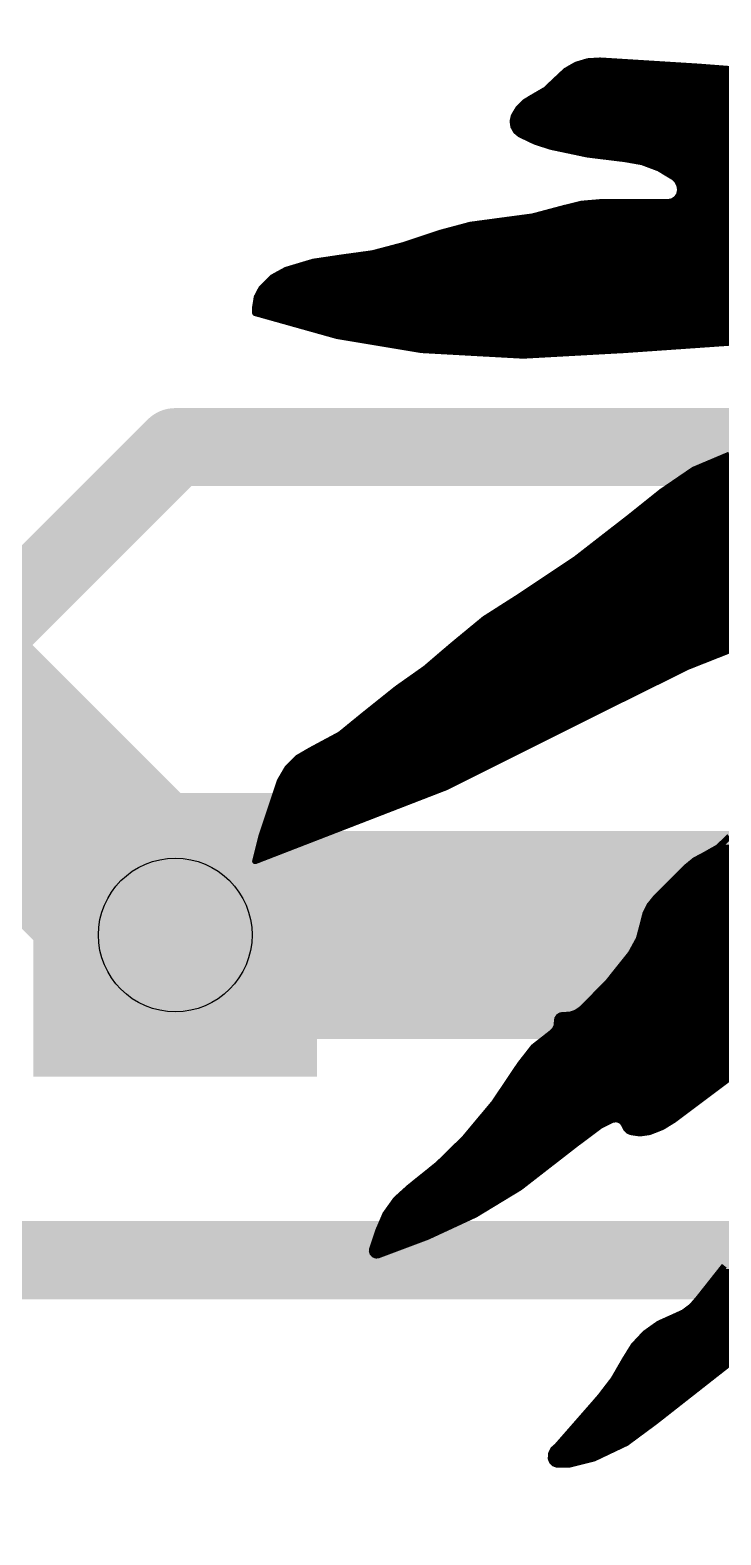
# Model space of a CAD drawing. Extents: x 4 to 288, y -28 to 191.
# Drawn here: x 71.19 to 73.89, y 137.99 to 143.87 of the extents above; entities that cross this region are included whole.
import ezdxf

# ---------------------------------------------------------------- set-up
doc = ezdxf.new("R2010")
doc.units = 0
doc.header["$MEASUREMENT"] = 0
doc.layers.get('0').update_dxf_attribs({"linetype": 'CONTINUOUS'})
for name, color, linetype in [('1', 22, 'CONTINUOUS'), ('16', 175, 'CONTINUOUS'), ('18', 82, 'CONTINUOUS'), ('20', 7, 'CONTINUOUS'), ('21', 2, 'CONTINUOUS'), ('44', 253, 'CONTINUOUS')]:
    doc.layers.add(name, color=color, linetype=linetype)

# ---------------------------------------------------------------- blocks, each defined once
blk = doc.blocks.new('SQUAREV')
blk.add_solid([(-0.5, -0.5), (0.5, -0.5), (-0.5, 0.5), (0.5, 0.5)])

msp = doc.modelspace()

# ---------------------------------------------------------------- linework, layer by layer
at = {"layer": '1', "const_width": 0.8128}
msp.add_lwpolyline([(71.755, 140.335), (69.215, 142.875)], dxfattribs=at)
at = {"layer": '1', "const_width": 0.4064}
msp.add_lwpolyline([(71.6113, 140.1913, 1), (71.8987, 140.4787)], format="xyb", dxfattribs=at)
at = {"layer": '16'}
for points, const_width in [([(65.405, 135.89), (71.755, 142.24)], 0.3048), ([(71.755, 142.24), (91.44, 142.24)], 0.3048), ([(86.9556, 140.335), (71.755, 140.335)], 0.8128), ([(69.85, 139.065), (85.725, 139.065)], 0.3048)]:
    msp.add_lwpolyline(points, dxfattribs=dict(at, const_width=const_width))
for points, const_width in [([(71.755, 142.3162, 1), (71.755, 142.1638)], 0.1524), ([(71.8089, 142.1861, 1), (71.7011, 142.2939)], 0.1524), ([(71.755, 140.5382, 1), (71.755, 140.1318)], 0.4064)]:
    msp.add_lwpolyline(points, format="xyb", dxfattribs=dict(at, const_width=const_width))
at = {"layer": '20', "const_width": 0.0254}
msp.add_lwpolyline([(71.1264, 186.0347, 2.9429), (202.1142, 186.0347)], format="xyb", dxfattribs=at)
at = {"layer": '21', "const_width": 0.024}
for points in [[(73.2801, 143.7099), (73.3212, 143.7335)], [(73.3212, 143.7335), (73.3665, 143.7469)], [(73.3665, 143.7469), (73.4138, 143.7497)], [(73.4555, 143.7471), (73.3683, 143.7471)], [(73.4138, 143.7497), (73.7987, 143.7257)], [(73.7987, 143.7257), (74.1113, 143.7016)], [(73.2015, 143.636), (73.2456, 143.6776)], [(79.1026, 143.6751), (73.2429, 143.6751)], [(73.2456, 143.6776), (73.2801, 143.7099)], [(79.1222, 143.6991), (73.2685, 143.6991)], [(73.8324, 143.7231), (73.303, 143.7231)], [(73.1492, 143.6055), (73.2015, 143.636)], [(79.0634, 143.6271), (73.1861, 143.6271)], [(79.0829, 143.6511), (73.2174, 143.6511)], [(73.0772, 143.5331), (73.0949, 143.5629)], [(79.0115, 143.5551), (73.0903, 143.5551)], [(73.0949, 143.5629), (73.1194, 143.5875)], [(79.0288, 143.5791), (73.111, 143.5791)], [(73.1194, 143.5875), (73.1492, 143.6055)], [(79.0461, 143.6031), (73.1452, 143.6031)], [(73.0724, 143.5129), (73.0772, 143.5331)], [(73.0753, 143.4924), (73.0724, 143.5129)], [(78.9768, 143.5071), (73.0732, 143.5071)], [(73.0853, 143.4743), (73.0753, 143.4924)], [(78.9941, 143.5311), (73.0767, 143.5311)], [(78.9595, 143.4831), (73.0804, 143.4831)], [(73.1012, 143.4611), (73.0853, 143.4743)], [(73.1598, 143.4331), (73.1012, 143.4611)], [(78.9421, 143.4591), (73.1054, 143.4591)], [(78.9248, 143.4351), (73.1556, 143.4351)], [(73.2215, 143.413), (73.1598, 143.4331)], [(73.3648, 143.3828), (73.2215, 143.413)], [(78.9075, 143.4111), (73.2305, 143.4111)], [(78.8901, 143.3871), (73.3446, 143.3871)], [(73.5101, 143.365), (73.3648, 143.3828)], [(73.5783, 143.353), (73.5101, 143.365)], [(78.8728, 143.3631), (73.521, 143.3631)], [(73.6432, 143.3287), (73.5783, 143.353)], [(78.8555, 143.3391), (73.6156, 143.3391)], [(73.7024, 143.2928), (73.6432, 143.3287)], [(78.8381, 143.3151), (73.6656, 143.3151)], [(73.7153, 143.2795), (73.7024, 143.2928)], [(78.8208, 143.2911), (73.704, 143.2911)], [(73.7236, 143.263), (73.7153, 143.2795)], [(78.8035, 143.2671), (73.7215, 143.2671)], [(73.7264, 143.2448), (73.7236, 143.263)], [(73.3407, 143.1902), (73.4138, 143.1965)], [(78.7515, 143.1951), (73.3975, 143.1951)], [(73.4138, 143.1965), (73.6784, 143.1965)], [(73.6784, 143.1965), (73.6968, 143.2002)], [(73.6968, 143.2002), (73.7123, 143.2107)], [(73.7123, 143.2107), (73.7227, 143.2263)], [(78.7688, 143.2191), (73.7179, 143.2191)], [(73.7227, 143.2263), (73.7264, 143.2448)], [(78.7861, 143.2431), (73.726, 143.2431)], [(73.0291, 143.1245), (73.1509, 143.1408)], [(73.1509, 143.1408), (73.2696, 143.1725)], [(78.7165, 143.1471), (73.1742, 143.1471)], [(78.734, 143.1711), (73.2643, 143.1711)], [(73.2696, 143.1725), (73.3407, 143.1902)], [(72.7886, 143.0764), (72.9073, 143.1081)], [(78.6816, 143.0991), (72.8736, 143.0991)], [(72.9073, 143.1081), (73.0291, 143.1245)], [(78.6991, 143.1231), (73.0187, 143.1231)], [(72.5256, 142.9969), (72.6444, 143.0283)], [(78.6292, 143.0271), (72.6398, 143.0271)], [(72.6444, 143.0283), (72.7886, 143.0764)], [(78.6467, 143.0511), (72.7127, 143.0511)], [(78.6642, 143.0751), (72.7847, 143.0751)], [(72.1874, 142.9319), (72.2939, 142.9638)], [(72.2939, 142.9638), (72.4039, 142.9802)], [(78.5943, 142.9791), (72.3965, 142.9791)], [(72.4039, 142.9802), (72.5256, 142.9969)], [(78.6118, 143.0031), (72.549, 143.0031)], [(72.0913, 142.8599), (72.1342, 142.9027)], [(72.1342, 142.9027), (72.1874, 142.9319)], [(78.5428, 142.9071), (72.1422, 142.9071)], [(78.5594, 142.9311), (72.1859, 142.9311)], [(78.5769, 142.9551), (72.2648, 142.9551)], [(72.0734, 142.8258), (72.0913, 142.8599)], [(78.5096, 142.8591), (72.0909, 142.8591)], [(78.5262, 142.8831), (72.1145, 142.8831)], [(72.0672, 142.7878), (72.0734, 142.8258)], [(72.0672, 142.7638), (72.0672, 142.7878)], [(78.4598, 142.7871), (72.0672, 142.7871)], [(78.4764, 142.8111), (72.071, 142.8111)], [(78.493, 142.8351), (72.0782, 142.8351)], [(72.3879, 142.6739), (72.0672, 142.7638)], [(78.4432, 142.7631), (72.0697, 142.7631)], [(78.4265, 142.7391), (72.1553, 142.7391)], [(78.4099, 142.7151), (72.241, 142.7151)], [(78.3933, 142.6911), (72.3266, 142.6911)], [(72.7165, 142.6193), (72.3879, 142.6739)], [(78.3767, 142.6671), (72.429, 142.6671)], [(73.8509, 142.6431), (72.5733, 142.6431)], [(73.1133, 142.5973), (72.7165, 142.6193)], [(73.5065, 142.6191), (72.7201, 142.6191)], [(73.5101, 142.6193), (73.1133, 142.5973)], [(73.9303, 142.6486), (73.5101, 142.6193)], [(73.7794, 142.1517), (73.9189, 142.2106)], [(73.6544, 142.0664), (73.7794, 142.1517)], [(78.0093, 142.1391), (73.7609, 142.1391)], [(78.0262, 142.1631), (73.8063, 142.1631)], [(78.0431, 142.1871), (73.8632, 142.1871)], [(77.9755, 142.0911), (73.6906, 142.0911)], [(77.9924, 142.1151), (73.7257, 142.1151)], [(73.5342, 141.9701), (73.6544, 142.0664)], [(77.9248, 142.0191), (73.5953, 142.0191)], [(77.9417, 142.0431), (73.6253, 142.0431)], [(77.9586, 142.0671), (73.6554, 142.0671)], [(73.3177, 141.8019), (73.5342, 141.9701)], [(77.891, 141.9711), (73.5354, 141.9711)], [(77.9079, 141.9951), (73.5654, 141.9951)], [(77.8572, 141.9231), (73.4737, 141.9231)], [(77.8741, 141.9471), (73.5046, 141.9471)], [(77.8065, 141.8511), (73.381, 141.8511)], [(77.8234, 141.8751), (73.4119, 141.8751)], [(77.8403, 141.8991), (73.4428, 141.8991)], [(73.1012, 141.6575), (73.3177, 141.8019)], [(74.7391, 141.8031), (73.3192, 141.8031)], [(74.7882, 141.8271), (73.3501, 141.8271)], [(74.5954, 141.7311), (73.2115, 141.7311)], [(74.6433, 141.7551), (73.2475, 141.7551)], [(74.6912, 141.7791), (73.2835, 141.7791)], [(74.4838, 141.6831), (73.1396, 141.6831)], [(74.5399, 141.7071), (73.1755, 141.7071)], [(72.963, 141.5695), (73.1012, 141.6575)], [(74.3157, 141.6111), (73.0283, 141.6111)], [(74.3717, 141.6351), (73.066, 141.6351)], [(74.4278, 141.6591), (73.1036, 141.6591)], [(72.8366, 141.4652), (72.963, 141.5695)], [(74.2036, 141.5631), (72.9552, 141.5631)], [(74.2596, 141.5871), (72.9906, 141.5871)], [(74.0311, 141.4911), (72.868, 141.4911)], [(74.0915, 141.5151), (72.897, 141.5151)], [(74.1475, 141.5391), (72.9261, 141.5391)], [(74.0873, 141.5133), (73.7565, 141.3825)], [(72.7323, 141.376), (72.8366, 141.4652)], [(73.9098, 141.4431), (72.8107, 141.4431)], [(73.9705, 141.4671), (72.8389, 141.4671)], [(72.6203, 141.2968), (72.7323, 141.376)], [(73.7884, 141.3951), (72.7545, 141.3951)], [(73.8491, 141.4191), (72.7826, 141.4191)], [(73.7565, 141.3825), (73.4378, 141.2247)], [(73.6365, 141.3231), (72.6574, 141.3231)], [(73.685, 141.3471), (72.6913, 141.3471)], [(73.7335, 141.3711), (72.7252, 141.3711)], [(72.5, 141.2007), (72.6203, 141.2968)], [(73.5396, 141.2751), (72.5931, 141.2751)], [(73.5881, 141.2991), (72.6235, 141.2991)], [(72.3987, 141.1181), (72.5, 141.2007)], [(73.3946, 141.2031), (72.503, 141.2031)], [(73.4426, 141.2271), (72.533, 141.2271)], [(73.4911, 141.2511), (72.5631, 141.2511)], [(73.4378, 141.2247), (72.8126, 140.9121)], [(73.2986, 141.1551), (72.444, 141.1551)], [(73.3466, 141.1791), (72.4735, 141.1791)], [(72.2837, 141.0563), (72.3987, 141.1181)], [(73.1546, 141.0831), (72.3335, 141.0831)], [(73.2026, 141.1071), (72.3781, 141.1071)], [(73.2506, 141.1311), (72.4146, 141.1311)], [(72.1926, 140.9861), (72.2336, 141.0271)], [(72.2336, 141.0271), (72.2837, 141.0563)], [(73.0586, 141.0351), (72.2472, 141.0351)], [(73.1066, 141.0591), (72.2889, 141.0591)], [(72.1634, 140.9361), (72.1926, 140.9861)], [(72.9146, 140.9631), (72.1791, 140.9631)], [(72.9626, 140.9871), (72.1935, 140.9871)], [(73.0106, 141.0111), (72.2175, 141.0111)], [(72.8126, 140.9121), (72.0672, 140.6235)], [(72.0913, 140.7197), (72.1634, 140.9361)], [(72.8186, 140.9151), (72.1564, 140.9151)], [(72.8666, 140.9391), (72.1651, 140.9391)], [(72.6964, 140.8671), (72.1404, 140.8671)], [(72.7583, 140.8911), (72.1484, 140.8911)], [(72.5104, 140.7951), (72.1164, 140.7951)], [(72.5724, 140.8191), (72.1244, 140.8191)], [(72.6344, 140.8431), (72.1324, 140.8431)], [(72.3864, 140.7471), (72.1004, 140.7471)], [(72.4484, 140.7711), (72.1084, 140.7711)], [(72.0672, 140.6235), (72.0913, 140.7197)], [(72.2005, 140.6751), (72.0801, 140.6751)], [(72.2624, 140.6991), (72.0861, 140.6991)], [(72.3244, 140.7231), (72.0924, 140.7231)], [(73.8227, 140.6475), (73.8754, 140.6774)], [(77.0522, 140.6751), (73.8714, 140.6751)], [(73.8754, 140.6774), (73.9189, 140.7197)], [(72.0765, 140.6271), (72.0681, 140.6271)], [(72.1385, 140.6511), (72.0741, 140.6511)], [(73.7504, 140.5995), (73.7841, 140.6271)], [(73.7841, 140.6271), (73.8227, 140.6475)], [(75.0293, 140.6271), (73.7841, 140.6271)], [(77.0444, 140.6511), (73.829, 140.6511)], [(73.6303, 140.4791), (73.7504, 140.5995)], [(74.9565, 140.5551), (73.7061, 140.5551)], [(74.9806, 140.5791), (73.73, 140.5791)], [(75.0046, 140.6031), (73.7548, 140.6031)], [(74.8949, 140.5071), (73.6582, 140.5071)], [(74.9262, 140.5311), (73.6821, 140.5311)], [(73.5911, 140.4182), (73.6074, 140.4508)], [(74.8007, 140.4351), (73.5995, 140.4351)], [(73.6074, 140.4508), (73.6303, 140.4791)], [(74.8321, 140.4591), (73.6141, 140.4591)], [(74.8635, 140.4831), (73.6343, 140.4831)], [(73.5654, 140.32), (73.5822, 140.383)], [(73.5822, 140.383), (73.5911, 140.4182)], [(74.738, 140.3871), (73.5832, 140.3871)], [(74.7693, 140.4111), (73.5893, 140.4111)], [(73.5342, 140.2628), (73.5654, 140.32)], [(74.6438, 140.3151), (73.5628, 140.3151)], [(74.6752, 140.3391), (73.5705, 140.3391)], [(74.7066, 140.3631), (73.5769, 140.3631)], [(73.4437, 140.1494), (73.5342, 140.2628)], [(74.5811, 140.2671), (73.5365, 140.2671)], [(74.6125, 140.2911), (73.5496, 140.2911)], [(74.5172, 140.2191), (73.4993, 140.2191)], [(74.5497, 140.2431), (73.5185, 140.2431)], [(73.3417, 140.0463), (73.4437, 140.1494)], [(74.4191, 140.1471), (73.4414, 140.1471)], [(74.4518, 140.1711), (73.461, 140.1711)], [(74.4845, 140.1951), (73.4802, 140.1951)], [(74.3536, 140.0991), (73.3939, 140.0991)], [(74.3864, 140.1231), (73.4177, 140.1231)], [(73.2601, 140.021), (73.2696, 140.0223)], [(73.2696, 140.0223), (73.2956, 140.0234)], [(73.2956, 140.0234), (73.3202, 140.0316)], [(74.2555, 140.0271), (73.3066, 140.0271)], [(73.3202, 140.0316), (73.3417, 140.0463)], [(74.2882, 140.0511), (73.3464, 140.0511)], [(74.3209, 140.0751), (73.3702, 140.0751)], [(73.2215, 139.9502), (73.2355, 139.9627)], [(73.2355, 139.9627), (73.2439, 139.9795)], [(74.1901, 139.9791), (73.2437, 139.9791)], [(73.2439, 139.9795), (73.2456, 139.9983)], [(73.2456, 139.9983), (73.2468, 140.0078)], [(74.2228, 140.0031), (73.2462, 140.0031)], [(73.2468, 140.0078), (73.252, 140.0159)], [(73.252, 140.0159), (73.2601, 140.021)], [(74.1834, 139.9742), (73.7024, 139.6133)], [(73.1539, 139.8974), (73.2215, 139.9502)], [(74.094, 139.9071), (73.1662, 139.9071)], [(74.1259, 139.9311), (73.197, 139.9311)], [(74.1579, 139.9551), (73.227, 139.9551)], [(73.1012, 139.8299), (73.1539, 139.8974)], [(74.03, 139.8591), (73.124, 139.8591)], [(74.062, 139.8831), (73.1427, 139.8831)], [(73.0005, 139.6799), (73.1012, 139.8299)], [(73.934, 139.7871), (73.0724, 139.7871)], [(73.966, 139.8111), (73.0886, 139.8111)], [(73.998, 139.8351), (73.1052, 139.8351)], [(73.87, 139.7391), (73.0402, 139.7391)], [(73.902, 139.7631), (73.0563, 139.7631)], [(72.8849, 139.5413), (73.0005, 139.6799)], [(73.8061, 139.6911), (73.008, 139.6911)], [(73.8381, 139.7151), (73.0241, 139.7151)], [(73.7101, 139.6191), (72.9498, 139.6191)], [(73.7421, 139.6431), (72.9698, 139.6431)], [(73.7741, 139.6671), (72.9898, 139.6671)], [(73.4618, 139.6133), (73.4138, 139.5893)], [(73.4766, 139.6156), (73.4618, 139.6133)], [(73.4912, 139.6119), (73.4766, 139.6156)], [(73.503, 139.6025), (73.4912, 139.6119)], [(73.7024, 139.6133), (73.6565, 139.5849)], [(73.3895, 139.5711), (72.9097, 139.5711)], [(73.4254, 139.5951), (72.9297, 139.5951)], [(73.4138, 139.5893), (73.3177, 139.5173)], [(73.5101, 139.5893), (73.503, 139.6025)], [(73.6729, 139.5951), (73.507, 139.5951)], [(73.5152, 139.5787), (73.5101, 139.5893)], [(73.5236, 139.5704), (73.5152, 139.5787)], [(73.6211, 139.5711), (73.5229, 139.5711)], [(73.5342, 139.5653), (73.5236, 139.5704)], [(73.5702, 139.5601), (73.5342, 139.5653)], [(73.6063, 139.5653), (73.5702, 139.5601)], [(73.6565, 139.5849), (73.6063, 139.5653)], [(72.7813, 139.4398), (72.8849, 139.5413)], [(73.2943, 139.4991), (72.8418, 139.4991)], [(73.3254, 139.5231), (72.8663, 139.5231)], [(73.3575, 139.5471), (72.8897, 139.5471)], [(73.3177, 139.5173), (73.1012, 139.349)], [(72.6684, 139.349), (72.7813, 139.4398)], [(73.2325, 139.4511), (72.7928, 139.4511)], [(73.2634, 139.4751), (72.8173, 139.4751)], [(73.1399, 139.3791), (72.7058, 139.3791)], [(73.1708, 139.4031), (72.7356, 139.4031)], [(73.2016, 139.4271), (72.7654, 139.4271)], [(72.6164, 139.3019), (72.6684, 139.349)], [(73.0717, 139.3311), (72.6486, 139.3311)], [(73.109, 139.3551), (72.676, 139.3551)], [(73.1012, 139.349), (72.9262, 139.2428)], [(72.5757, 139.2449), (72.6164, 139.3019)], [(72.953, 139.2591), (72.5858, 139.2591)], [(72.9926, 139.2831), (72.6029, 139.2831)], [(73.0321, 139.3071), (72.6221, 139.3071)], [(72.548, 139.1806), (72.5757, 139.2449)], [(72.8579, 139.2111), (72.5611, 139.2111)], [(72.9096, 139.2351), (72.5714, 139.2351)], [(72.9262, 139.2428), (72.7405, 139.1566)], [(72.524, 139.1085), (72.548, 139.1806)], [(72.7545, 139.1631), (72.5422, 139.1631)], [(72.7405, 139.1566), (72.548, 139.0844)], [(72.8062, 139.1871), (72.5508, 139.1871)], [(72.5229, 139.1001), (72.524, 139.1085)], [(72.5257, 139.0921), (72.5229, 139.1001)], [(72.5316, 139.0861), (72.5257, 139.0921)], [(72.6298, 139.1151), (72.5262, 139.1151)], [(72.5658, 139.0911), (72.5267, 139.0911)], [(72.5396, 139.0833), (72.5316, 139.0861)], [(72.6938, 139.1391), (72.5342, 139.1391)], [(72.548, 139.0844), (72.5396, 139.0833)], [(73.7987, 138.9161), (73.8992, 139.0432)], [(74.3027, 138.9711), (73.8421, 138.9711)], [(74.3289, 138.9951), (73.8611, 138.9951)], [(74.355, 139.0191), (73.8801, 139.0191)], [(73.772, 138.8852), (73.7987, 138.9161)], [(74.2505, 138.9231), (73.8042, 138.9231)], [(74.2766, 138.9471), (73.8232, 138.9471)], [(73.7024, 138.8439), (73.7394, 138.8608)], [(74.1679, 138.8511), (73.7181, 138.8511)], [(73.7394, 138.8608), (73.772, 138.8852)], [(74.1983, 138.8751), (73.7584, 138.8751)], [(74.2244, 138.8991), (73.784, 138.8991)], [(73.5893, 138.779), (73.6426, 138.817)], [(74.1043, 138.8031), (73.6231, 138.8031)], [(73.6426, 138.817), (73.7024, 138.8439)], [(74.1361, 138.8271), (73.665, 138.8271)], [(73.5101, 138.6755), (73.5446, 138.7311)], [(74.0089, 138.7311), (73.5445, 138.7311)], [(73.5446, 138.7311), (73.5893, 138.779)], [(74.0407, 138.7551), (73.5669, 138.7551)], [(74.0725, 138.7791), (73.5895, 138.7791)], [(73.4667, 138.6002), (73.5101, 138.6755)], [(73.9461, 138.6831), (73.5148, 138.6831)], [(73.9771, 138.7071), (73.5296, 138.7071)], [(73.967, 138.6995), (73.6303, 138.4352)], [(73.8544, 138.6111), (73.4729, 138.6111)], [(73.8849, 138.6351), (73.4868, 138.6351)], [(73.9155, 138.6591), (73.5006, 138.6591)], [(73.4138, 138.5313), (73.4667, 138.6002)], [(73.7932, 138.5631), (73.4382, 138.5631)], [(73.8238, 138.5871), (73.4566, 138.5871)], [(73.2456, 138.3389), (73.4138, 138.5313)], [(73.7321, 138.5151), (73.3996, 138.5151)], [(73.7626, 138.5391), (73.4198, 138.5391)], [(73.6403, 138.4431), (73.3367, 138.4431)], [(73.6709, 138.4671), (73.3577, 138.4671)], [(73.7015, 138.4911), (73.3786, 138.4911)], [(73.6303, 138.4352), (73.517, 138.3513)], [(73.5761, 138.3951), (73.2947, 138.3951)], [(73.6085, 138.4191), (73.3157, 138.4191)], [(73.2227, 138.3096), (73.2312, 138.3265)], [(73.4577, 138.3231), (73.2295, 138.3231)], [(73.2312, 138.3265), (73.2456, 138.3389)], [(73.5081, 138.3471), (73.2527, 138.3471)], [(73.5437, 138.3711), (73.2737, 138.3711)], [(73.517, 138.3513), (73.3898, 138.2908)], [(73.2215, 138.2908), (73.2227, 138.3096)], [(73.2256, 138.2794), (73.2215, 138.2908)], [(73.4072, 138.2991), (73.222, 138.2991)], [(73.2342, 138.2709), (73.2256, 138.2794)], [(73.3269, 138.2751), (73.23, 138.2751)], [(73.2456, 138.2668), (73.2342, 138.2709)], [(73.2937, 138.2668), (73.2456, 138.2668)], [(73.3898, 138.2908), (73.2937, 138.2668)]]:
    msp.add_lwpolyline(points, dxfattribs=at)
at = {"layer": '21', "const_width": 0.012}
for points in [[(73.3195, 143.7392, 1), (73.3229, 143.7277)], [(73.3242, 143.7283, 1), (73.3182, 143.7387)], [(73.3662, 143.7529, 1), (73.3669, 143.741)], [(73.3683, 143.7531, 1), (73.3683, 143.7411)], [(73.3682, 143.7412, 1), (73.3648, 143.7527)], [(73.4142, 143.7556, 1), (73.4134, 143.7437)], [(73.4141, 143.7437, 1), (73.4134, 143.7556)], [(73.4555, 143.7411, 1), (73.4555, 143.7531)], [(73.7991, 143.7316, 1), (73.7982, 143.7197)], [(73.7983, 143.7197, 1), (73.7991, 143.7316)], [(73.2429, 143.6811, 1), (73.2429, 143.6691)], [(73.2415, 143.6819, 1), (73.2497, 143.6732)], [(73.2497, 143.6732, 1), (73.2415, 143.6819)], [(73.2685, 143.7051, 1), (73.2685, 143.6931)], [(73.2771, 143.7151, 1), (73.2831, 143.7047)], [(73.2842, 143.7055, 1), (73.276, 143.7143)], [(73.303, 143.7291, 1), (73.303, 143.7171)], [(73.8324, 143.7171, 1), (73.8324, 143.7291)], [(73.1861, 143.6331, 1), (73.1861, 143.6211)], [(73.1973, 143.6404, 1), (73.2056, 143.6317)], [(73.2045, 143.6309, 1), (73.1984, 143.6412)], [(73.2174, 143.6571, 1), (73.2174, 143.6451)], [(73.0903, 143.5611, 1), (73.0903, 143.5491)], [(73.0907, 143.5671, 1), (73.0992, 143.5587)], [(73.1001, 143.5598, 1), (73.0898, 143.566)], [(73.111, 143.5851, 1), (73.111, 143.5731)], [(73.1163, 143.5927, 1), (73.1225, 143.5824)], [(73.1237, 143.5833, 1), (73.1152, 143.5918)], [(73.1452, 143.6091, 1), (73.1452, 143.5971)], [(73.1461, 143.6106, 1), (73.1522, 143.6003)], [(73.1523, 143.6003, 1), (73.1461, 143.6106)], [(73.0784, 143.5137, 1), (73.0665, 143.5121)], [(73.0666, 143.5143, 1), (73.0783, 143.5115)], [(73.0732, 143.5131, 1), (73.0732, 143.5011)], [(73.0805, 143.4953, 1), (73.07, 143.4895)], [(73.0767, 143.5371, 1), (73.0767, 143.5251)], [(73.072, 143.5361, 1), (73.0823, 143.53)], [(73.083, 143.5317, 1), (73.0713, 143.5344)], [(73.0693, 143.4916, 1), (73.0812, 143.4932)], [(73.0804, 143.4891, 1), (73.0804, 143.4771)], [(73.0891, 143.4789, 1), (73.0814, 143.4697)], [(73.08, 143.4714, 1), (73.0905, 143.4772)], [(73.1038, 143.4665, 1), (73.0986, 143.4556)], [(73.0973, 143.4564, 1), (73.105, 143.4657)], [(73.1054, 143.4651, 1), (73.1054, 143.4531)], [(73.1556, 143.4411, 1), (73.1556, 143.4291)], [(73.1616, 143.4388, 1), (73.1579, 143.4274)], [(73.1572, 143.4277, 1), (73.1623, 143.4385)], [(73.2227, 143.4188, 1), (73.2202, 143.4071)], [(73.2196, 143.4072, 1), (73.2233, 143.4187)], [(73.2305, 143.4171, 1), (73.2305, 143.4051)], [(73.3446, 143.3931, 1), (73.3446, 143.3811)], [(73.3655, 143.3888, 1), (73.364, 143.3769)], [(73.3635, 143.3769, 1), (73.366, 143.3887)], [(73.5111, 143.3709, 1), (73.509, 143.359)], [(73.5093, 143.359, 1), (73.5108, 143.3709)], [(73.521, 143.3691, 1), (73.521, 143.3571)], [(73.5804, 143.3587, 1), (73.5762, 143.3474)], [(73.5773, 143.3471, 1), (73.5793, 143.359)], [(73.6156, 143.3451, 1), (73.6156, 143.3331)], [(73.6463, 143.3338, 1), (73.6401, 143.3236)], [(73.6411, 143.3231, 1), (73.6453, 143.3343)], [(73.6656, 143.3211, 1), (73.6656, 143.3091)], [(73.7067, 143.2969, 1), (73.6981, 143.2886)], [(73.704, 143.2971, 1), (73.704, 143.2851)], [(73.6993, 143.2876, 1), (73.7055, 143.2979)], [(73.7207, 143.2822, 1), (73.7099, 143.2769)], [(73.711, 143.2753, 1), (73.7196, 143.2837)], [(73.7215, 143.2731, 1), (73.7215, 143.2611)], [(73.7295, 143.2639, 1), (73.7176, 143.2621)], [(73.7182, 143.2603, 1), (73.7289, 143.2657)], [(73.3975, 143.2011, 1), (73.3975, 143.1891)], [(73.4138, 143.2025, 1), (73.4138, 143.1905)], [(73.4143, 143.1905, 1), (73.4133, 143.2024)], [(73.6772, 143.2023, 1), (73.6796, 143.1906)], [(73.6784, 143.1905, 1), (73.6784, 143.2025)], [(73.6934, 143.2052, 1), (73.7001, 143.1952)], [(73.698, 143.1943, 1), (73.6956, 143.2061)], [(73.7073, 143.214, 1), (73.7173, 143.2074)], [(73.7157, 143.2057, 1), (73.709, 143.2157)], [(73.7179, 143.2251, 1), (73.7179, 143.2131)], [(73.7168, 143.2275, 1), (73.7286, 143.2252)], [(73.7277, 143.223, 1), (73.7177, 143.2297)], [(73.726, 143.2491, 1), (73.726, 143.2371)], [(73.7204, 143.2438, 1), (73.7323, 143.2457)], [(73.7323, 143.2436, 1), (73.7205, 143.2459)], [(73.1493, 143.1466, 1), (73.1524, 143.135)], [(73.1516, 143.1349, 1), (73.1501, 143.1468)], [(73.1742, 143.1531, 1), (73.1742, 143.1411)], [(73.2643, 143.1771, 1), (73.2643, 143.1651)], [(73.2681, 143.1783, 1), (73.271, 143.1666)], [(73.2711, 143.1667, 1), (73.268, 143.1783)], [(73.3402, 143.1961, 1), (73.3412, 143.1842)], [(73.3422, 143.1843, 1), (73.3393, 143.196)], [(72.8736, 143.1051, 1), (72.8736, 143.0931)], [(72.9065, 143.114, 1), (72.9081, 143.1021)], [(72.9088, 143.1023, 1), (72.9057, 143.1139)], [(73.0187, 143.1291, 1), (73.0187, 143.1171)], [(73.0283, 143.1304, 1), (73.0299, 143.1185)], [(73.0299, 143.1185, 1), (73.0283, 143.1304)], [(72.6398, 143.0331, 1), (72.6398, 143.0211)], [(72.6425, 143.0339, 1), (72.6463, 143.0226)], [(72.6459, 143.0225, 1), (72.6428, 143.0341)], [(72.7127, 143.0571, 1), (72.7127, 143.0451)], [(72.7847, 143.0811, 1), (72.7847, 143.0691)], [(72.787, 143.0821, 1), (72.7901, 143.0706)], [(72.7905, 143.0707, 1), (72.7867, 143.082)], [(72.293, 142.9697, 1), (72.2948, 142.9578)], [(72.2956, 142.958, 1), (72.2922, 142.9695)], [(72.3965, 142.9851, 1), (72.3965, 142.9731)], [(72.4031, 142.9861, 1), (72.4047, 142.9742)], [(72.4048, 142.9742, 1), (72.403, 142.9861)], [(72.5241, 143.0027, 1), (72.5271, 142.9911)], [(72.5264, 142.9909, 1), (72.5248, 143.0028)], [(72.549, 143.0091, 1), (72.549, 142.9971)], [(72.1313, 142.9079, 1), (72.1371, 142.8974)], [(72.1385, 142.8984, 1), (72.13, 142.9069)], [(72.1422, 142.9131, 1), (72.1422, 142.9011)], [(72.1859, 142.9371, 1), (72.1859, 142.9251)], [(72.1857, 142.9376, 1), (72.1891, 142.9261)], [(72.1903, 142.9266, 1), (72.1845, 142.9371)], [(72.2648, 142.9611, 1), (72.2648, 142.9491)], [(72.0909, 142.8651, 1), (72.0909, 142.8531)], [(72.087, 142.8641, 1), (72.0955, 142.8556)], [(72.0966, 142.8571, 1), (72.086, 142.8626)], [(72.1145, 142.8891, 1), (72.1145, 142.8771)], [(72.0732, 142.7878, 1), (72.0612, 142.7878)], [(72.0672, 142.7931, 1), (72.0672, 142.7811)], [(72.071, 142.8171, 1), (72.071, 142.8051)], [(72.0793, 142.8248, 1), (72.0674, 142.8267)], [(72.0681, 142.8285, 1), (72.0787, 142.823)], [(72.0782, 142.8411, 1), (72.0782, 142.8291)], [(72.0613, 142.7887, 1), (72.0731, 142.7868)], [(72.0688, 142.7695, 1), (72.0656, 142.758)], [(72.0612, 142.7638, 1), (72.0732, 142.7638)], [(72.0697, 142.7691, 1), (72.0697, 142.7571)], [(72.1553, 142.7451, 1), (72.1553, 142.7331)], [(72.241, 142.7211, 1), (72.241, 142.7091)], [(72.3266, 142.6971, 1), (72.3266, 142.6851)], [(72.3889, 142.6798, 1), (72.3869, 142.668)], [(72.3863, 142.6681, 1), (72.3895, 142.6797)], [(72.429, 142.6731, 1), (72.429, 142.6611)], [(72.5733, 142.6491, 1), (72.5733, 142.6371)], [(72.7168, 142.6252, 1), (72.7161, 142.6133)], [(72.7201, 142.6251, 1), (72.7201, 142.6131)], [(72.7155, 142.6133, 1), (72.7175, 142.6252)], [(73.5097, 142.6252, 1), (73.5105, 142.6133)], [(73.5065, 142.6131, 1), (73.5065, 142.6251)], [(73.5104, 142.6133, 1), (73.5097, 142.6252)], [(73.8509, 142.6371, 1), (73.8509, 142.6491)], [(73.1129, 142.6033, 1), (73.1136, 142.5913)], [(73.1129, 142.5913, 1), (73.1136, 142.6033)], [(73.7609, 142.1451, 1), (73.7609, 142.1331)], [(73.7771, 142.1572, 1), (73.7817, 142.1462)], [(73.7828, 142.1468, 1), (73.776, 142.1567)], [(73.8063, 142.1691, 1), (73.8063, 142.1571)], [(73.8632, 142.1931, 1), (73.8632, 142.1811)], [(73.6906, 142.0971, 1), (73.6906, 142.0851)], [(73.7257, 142.1211, 1), (73.7257, 142.1091)], [(73.5953, 142.0251, 1), (73.5953, 142.0131)], [(73.6253, 142.0491, 1), (73.6253, 142.0371)], [(73.651, 142.0713, 1), (73.6578, 142.0614)], [(73.6554, 142.0731, 1), (73.6554, 142.0611)], [(73.6581, 142.0617, 1), (73.6506, 142.071)], [(73.5304, 141.9747, 1), (73.5379, 141.9654)], [(73.5354, 141.9771, 1), (73.5354, 141.9651)], [(73.5379, 141.9653, 1), (73.5305, 141.9748)], [(73.5654, 142.0011, 1), (73.5654, 141.9891)], [(73.4737, 141.9291, 1), (73.4737, 141.9171)], [(73.5046, 141.9531, 1), (73.5046, 141.9411)], [(73.381, 141.8571, 1), (73.381, 141.8451)], [(73.4119, 141.8811, 1), (73.4119, 141.8691)], [(73.4428, 141.9051, 1), (73.4428, 141.8931)], [(73.314, 141.8066, 1), (73.3214, 141.7971)], [(73.3192, 141.8091, 1), (73.3192, 141.7971)], [(73.321, 141.7969, 1), (73.3143, 141.8068)], [(73.3501, 141.8331, 1), (73.3501, 141.8211)], [(73.2115, 141.7371, 1), (73.2115, 141.7251)], [(73.2475, 141.7611, 1), (73.2475, 141.7491)], [(73.2835, 141.7851, 1), (73.2835, 141.7731)], [(73.1396, 141.6891, 1), (73.1396, 141.6771)], [(73.1755, 141.7131, 1), (73.1755, 141.7011)], [(73.0283, 141.6171, 1), (73.0283, 141.6051)], [(73.066, 141.6411, 1), (73.066, 141.6291)], [(73.0978, 141.6624, 1), (73.1045, 141.6525)], [(73.1036, 141.6651, 1), (73.1036, 141.6531)], [(73.1044, 141.6524, 1), (73.098, 141.6625)], [(72.9552, 141.5691, 1), (72.9552, 141.5571)], [(72.9597, 141.5745, 1), (72.9662, 141.5644)], [(72.9668, 141.5648, 1), (72.9591, 141.5741)], [(72.9906, 141.5931, 1), (72.9906, 141.5811)], [(72.868, 141.4971, 1), (72.868, 141.4851)], [(72.897, 141.5211, 1), (72.897, 141.5091)], [(72.9261, 141.5451, 1), (72.9261, 141.5331)], [(72.8107, 141.4491, 1), (72.8107, 141.4371)], [(72.8328, 141.4698, 1), (72.8404, 141.4605)], [(72.8405, 141.4606, 1), (72.8327, 141.4697)], [(72.8389, 141.4731, 1), (72.8389, 141.4611)], [(72.7284, 141.3806, 1), (72.7362, 141.3715)], [(72.7357, 141.3711, 1), (72.7288, 141.3809)], [(72.7545, 141.4011, 1), (72.7545, 141.3891)], [(72.7826, 141.4251, 1), (72.7826, 141.4131)], [(73.7543, 141.388, 1), (73.7587, 141.3769)], [(73.7592, 141.3771, 1), (73.7539, 141.3878)], [(73.7884, 141.3891, 1), (73.7884, 141.4011)], [(73.8491, 141.4131, 1), (73.8491, 141.4251)], [(72.6574, 141.3291, 1), (72.6574, 141.3171)], [(72.6913, 141.3531, 1), (72.6913, 141.3411)], [(72.7252, 141.3771, 1), (72.7252, 141.3651)], [(73.6365, 141.3171, 1), (73.6365, 141.3291)], [(73.685, 141.3411, 1), (73.685, 141.3531)], [(73.7335, 141.3651, 1), (73.7335, 141.3771)], [(72.5931, 141.2811, 1), (72.5931, 141.2691)], [(72.6168, 141.3017, 1), (72.6237, 141.2919)], [(72.624, 141.2921, 1), (72.6165, 141.3014)], [(72.6235, 141.3051, 1), (72.6235, 141.2931)], [(73.5396, 141.2691, 1), (73.5396, 141.2811)], [(73.5881, 141.2931, 1), (73.5881, 141.3051)], [(72.4962, 141.2053, 1), (72.5037, 141.196)], [(72.5038, 141.196, 1), (72.4962, 141.2053)], [(72.503, 141.2091, 1), (72.503, 141.1971)], [(72.533, 141.2331, 1), (72.533, 141.2211)], [(72.5631, 141.2571, 1), (72.5631, 141.2451)], [(73.3946, 141.1971, 1), (73.3946, 141.2091)], [(73.4351, 141.23, 1), (73.4404, 141.2193)], [(73.4405, 141.2193, 1), (73.4351, 141.23)], [(73.4426, 141.2211, 1), (73.4426, 141.2331)], [(73.4911, 141.2451, 1), (73.4911, 141.2571)], [(72.444, 141.1611, 1), (72.444, 141.1491)], [(72.4735, 141.1851, 1), (72.4735, 141.1731)], [(73.2986, 141.1491, 1), (73.2986, 141.1611)], [(73.3466, 141.1731, 1), (73.3466, 141.1851)], [(72.3335, 141.0891, 1), (72.3335, 141.0771)], [(72.3781, 141.1131, 1), (72.3781, 141.1011)], [(72.3949, 141.1228, 1), (72.4025, 141.1135)], [(72.4016, 141.1128, 1), (72.3959, 141.1234)], [(72.4146, 141.1371, 1), (72.4146, 141.1251)], [(73.1546, 141.0771, 1), (73.1546, 141.0891)], [(73.2026, 141.1011, 1), (73.2026, 141.1131)], [(73.2506, 141.1251, 1), (73.2506, 141.1371)], [(72.2305, 141.0323, 1), (72.2366, 141.0219)], [(72.2378, 141.0229, 1), (72.2293, 141.0314)], [(72.2472, 141.0411, 1), (72.2472, 141.0291)], [(72.2808, 141.0615, 1), (72.2865, 141.051)], [(72.2867, 141.0511, 1), (72.2807, 141.0614)], [(72.2889, 141.0651, 1), (72.2889, 141.0531)], [(73.0586, 141.0291, 1), (73.0586, 141.0411)], [(73.1066, 141.0531, 1), (73.1066, 141.0651)], [(72.1791, 140.9691, 1), (72.1791, 140.9571)], [(72.1883, 140.9904, 1), (72.1968, 140.9819)], [(72.1977, 140.9831, 1), (72.1874, 140.9892)], [(72.1935, 140.9931, 1), (72.1935, 140.9811)], [(72.2175, 141.0171, 1), (72.2175, 141.0051)], [(72.9146, 140.9571, 1), (72.9146, 140.9691)], [(72.9626, 140.9811, 1), (72.9626, 140.9931)], [(73.0106, 141.0051, 1), (73.0106, 141.0171)], [(72.1564, 140.9211, 1), (72.1564, 140.9091)], [(72.1582, 140.9391, 1), (72.1686, 140.933)], [(72.1691, 140.9342, 1), (72.1577, 140.9379)], [(72.1651, 140.9451, 1), (72.1651, 140.9331)], [(72.8099, 140.9174, 1), (72.8153, 140.9067)], [(72.8147, 140.9065, 1), (72.8104, 140.9176)], [(72.8186, 140.9091, 1), (72.8186, 140.9211)], [(72.8666, 140.9331, 1), (72.8666, 140.9451)], [(72.1404, 140.8731, 1), (72.1404, 140.8611)], [(72.1484, 140.8971, 1), (72.1484, 140.8851)], [(72.6964, 140.8611, 1), (72.6964, 140.8731)], [(72.7583, 140.8851, 1), (72.7583, 140.8971)], [(72.1164, 140.8011, 1), (72.1164, 140.7891)], [(72.1244, 140.8251, 1), (72.1244, 140.8131)], [(72.1324, 140.8491, 1), (72.1324, 140.8371)], [(72.5104, 140.7891, 1), (72.5104, 140.8011)], [(72.5724, 140.8131, 1), (72.5724, 140.8251)], [(72.6344, 140.8371, 1), (72.6344, 140.8491)], [(72.1004, 140.7531, 1), (72.1004, 140.7411)], [(72.1084, 140.7771, 1), (72.1084, 140.7651)], [(72.3864, 140.7411, 1), (72.3864, 140.7531)], [(72.4484, 140.7651, 1), (72.4484, 140.7771)], [(72.0801, 140.6811, 1), (72.0801, 140.6691)], [(72.0861, 140.7051, 1), (72.0861, 140.6931)], [(72.0856, 140.7215, 1), (72.097, 140.7178)], [(72.0971, 140.7182, 1), (72.0855, 140.7211)], [(72.0924, 140.7291, 1), (72.0924, 140.7171)], [(72.2005, 140.6691, 1), (72.2005, 140.6811)], [(72.2624, 140.6931, 1), (72.2624, 140.7051)], [(72.3244, 140.7171, 1), (72.3244, 140.7291)], [(73.8714, 140.6811, 1), (73.8714, 140.6691)], [(73.8712, 140.6816, 1), (73.8796, 140.6731)], [(73.8784, 140.6721, 1), (73.8725, 140.6826)], [(72.065, 140.629, 1), (72.0693, 140.6179)], [(72.0614, 140.6249, 1), (72.073, 140.622)], [(72.0681, 140.6331, 1), (72.0681, 140.6211)], [(72.0741, 140.6571, 1), (72.0741, 140.6451)], [(72.0765, 140.6211, 1), (72.0765, 140.6331)], [(72.1385, 140.6451, 1), (72.1385, 140.6571)], [(73.7841, 140.6331, 1), (73.7841, 140.6211)], [(73.7813, 140.6324, 1), (73.7869, 140.6218)], [(73.7879, 140.6224, 1), (73.7803, 140.6317)], [(73.8197, 140.6527, 1), (73.8256, 140.6422)], [(73.8255, 140.6421, 1), (73.8199, 140.6528)], [(73.829, 140.6571, 1), (73.829, 140.6451)], [(73.7061, 140.5611, 1), (73.7061, 140.5491)], [(73.73, 140.5851, 1), (73.73, 140.5731)], [(73.7466, 140.6041, 1), (73.7542, 140.5948)], [(73.7546, 140.5952, 1), (73.7461, 140.6037)], [(73.7548, 140.6091, 1), (73.7548, 140.5971)], [(73.6582, 140.5131, 1), (73.6582, 140.5011)], [(73.6821, 140.5371, 1), (73.6821, 140.5251)], [(73.5995, 140.4411, 1), (73.5995, 140.4291)], [(73.6027, 140.4545, 1), (73.6121, 140.447)], [(73.6128, 140.4481, 1), (73.602, 140.4534)], [(73.6141, 140.4651, 1), (73.6141, 140.4531)], [(73.626, 140.4833, 1), (73.6345, 140.4748)], [(73.6349, 140.4753, 1), (73.6256, 140.4828)], [(73.6343, 140.4891, 1), (73.6343, 140.4771)], [(73.5764, 140.3844, 1), (73.588, 140.3815)], [(73.588, 140.3814, 1), (73.5764, 140.3845)], [(73.5832, 140.3931, 1), (73.5832, 140.3811)], [(73.5893, 140.4171, 1), (73.5893, 140.4051)], [(73.5857, 140.4209, 1), (73.5965, 140.4155)], [(73.5969, 140.4168, 1), (73.5853, 140.4197)], [(73.5628, 140.3211, 1), (73.5628, 140.3091)], [(73.5596, 140.3215, 1), (73.5712, 140.3184)], [(73.5707, 140.3171, 1), (73.5602, 140.3228)], [(73.5705, 140.3451, 1), (73.5705, 140.3331)], [(73.5769, 140.3691, 1), (73.5769, 140.3571)], [(73.5289, 140.2656, 1), (73.5394, 140.2599)], [(73.5389, 140.259, 1), (73.5295, 140.2665)], [(73.5365, 140.2731, 1), (73.5365, 140.2611)], [(73.5496, 140.2971, 1), (73.5496, 140.2851)], [(73.4993, 140.2251, 1), (73.4993, 140.2131)], [(73.5185, 140.2491, 1), (73.5185, 140.2371)], [(73.4414, 140.1531, 1), (73.4414, 140.1411)], [(73.439, 140.1531, 1), (73.4484, 140.1456)], [(73.448, 140.1452, 1), (73.4394, 140.1536)], [(73.461, 140.1771, 1), (73.461, 140.1651)], [(73.4802, 140.2011, 1), (73.4802, 140.1891)], [(73.3939, 140.1051, 1), (73.3939, 140.0931)], [(73.4177, 140.1291, 1), (73.4177, 140.1171)], [(73.2693, 140.0282, 1), (73.2698, 140.0163)], [(73.2703, 140.0163, 1), (73.2688, 140.0282)], [(73.2937, 140.0291, 1), (73.2974, 140.0177)], [(73.2958, 140.0174, 1), (73.2953, 140.0294)], [(73.3066, 140.0331, 1), (73.3066, 140.0211)], [(73.3168, 140.0365, 1), (73.3236, 140.0266)], [(73.3221, 140.0259, 1), (73.3183, 140.0373)], [(73.3374, 140.0505, 1), (73.3459, 140.042)], [(73.3451, 140.0413, 1), (73.3383, 140.0512)], [(73.3464, 140.0571, 1), (73.3464, 140.0451)], [(73.3702, 140.0811, 1), (73.3702, 140.0691)], [(73.2395, 139.9582, 1), (73.2315, 139.9672)], [(73.2437, 139.9851, 1), (73.2437, 139.9731)], [(73.238, 139.98, 1), (73.2499, 139.979)], [(73.2493, 139.9768, 1), (73.2386, 139.9822)], [(73.2516, 139.9977, 1), (73.2396, 139.9988)], [(73.2396, 139.999, 1), (73.2515, 139.9975)], [(73.2462, 140.0091, 1), (73.2462, 139.9971)], [(73.2417, 140.011, 1), (73.2519, 140.0046)], [(73.2528, 140.007, 1), (73.2409, 140.0085)], [(73.2487, 140.0209, 1), (73.2552, 140.0108)], [(73.257, 140.0127, 1), (73.2469, 140.0191)], [(73.2593, 140.027, 1), (73.2608, 140.0151)], [(73.2633, 140.016, 1), (73.2568, 140.0261)], [(73.1662, 139.9131, 1), (73.1662, 139.9011)], [(73.197, 139.9371, 1), (73.197, 139.9251)], [(73.2175, 139.9546, 1), (73.2255, 139.9457)], [(73.2252, 139.9454, 1), (73.2178, 139.9549)], [(73.227, 139.9611, 1), (73.227, 139.9491)], [(73.2301, 139.9654, 1), (73.2409, 139.96)], [(73.124, 139.8651, 1), (73.124, 139.8531)], [(73.1427, 139.8891, 1), (73.1427, 139.8771)], [(73.1502, 139.9022, 1), (73.1576, 139.8927)], [(73.1586, 139.8937, 1), (73.1492, 139.9011)], [(73.0724, 139.7931, 1), (73.0724, 139.7811)], [(73.0886, 139.8171, 1), (73.0886, 139.8051)], [(73.0964, 139.8335, 1), (73.1059, 139.8262)], [(73.1062, 139.8265, 1), (73.0962, 139.8332)], [(73.1052, 139.8411, 1), (73.1052, 139.8291)], [(73.0402, 139.7451, 1), (73.0402, 139.7331)], [(73.0563, 139.7691, 1), (73.0563, 139.7571)], [(73.87, 139.7331, 1), (73.87, 139.7451)], [(72.9955, 139.6833, 1), (73.0055, 139.6766)], [(73.0051, 139.6761, 1), (72.9959, 139.6838)], [(73.008, 139.6971, 1), (73.008, 139.6851)], [(73.0241, 139.7211, 1), (73.0241, 139.7091)], [(73.8061, 139.6851, 1), (73.8061, 139.6971)], [(73.8381, 139.7091, 1), (73.8381, 139.7211)], [(72.9498, 139.6251, 1), (72.9498, 139.6131)], [(72.9698, 139.6491, 1), (72.9698, 139.6371)], [(72.9898, 139.6731, 1), (72.9898, 139.6611)], [(73.4608, 139.6192, 1), (73.4627, 139.6073)], [(73.4645, 139.6079, 1), (73.4591, 139.6186)], [(73.4781, 139.6214, 1), (73.4751, 139.6098)], [(73.4776, 139.6097, 1), (73.4757, 139.6216)], [(73.4949, 139.6166, 1), (73.4875, 139.6071)], [(73.4897, 139.606, 1), (73.4927, 139.6177)], [(73.6988, 139.6181, 1), (73.706, 139.6085)], [(73.7055, 139.6081, 1), (73.6992, 139.6184)], [(73.7101, 139.6131, 1), (73.7101, 139.6251)], [(73.7421, 139.6371, 1), (73.7421, 139.6491)], [(73.7741, 139.6611, 1), (73.7741, 139.6731)], [(72.9097, 139.5771, 1), (72.9097, 139.5651)], [(72.9297, 139.6011, 1), (72.9297, 139.5891)], [(73.3895, 139.5651, 1), (73.3895, 139.5771)], [(73.4111, 139.5946, 1), (73.4165, 139.5839)], [(73.4174, 139.5845, 1), (73.4102, 139.5941)], [(73.4254, 139.5891, 1), (73.4254, 139.6011)], [(73.5083, 139.6054, 1), (73.4977, 139.5997)], [(73.4993, 139.5978, 1), (73.5067, 139.6072)], [(73.507, 139.6011, 1), (73.507, 139.5891)], [(73.5155, 139.5919, 1), (73.5047, 139.5866)], [(73.5048, 139.5864, 1), (73.5154, 139.5921)], [(73.5195, 139.5829, 1), (73.511, 139.5744)], [(73.5098, 139.576, 1), (73.5206, 139.5813)], [(73.5229, 139.5771, 1), (73.5229, 139.5651)], [(73.5262, 139.5758, 1), (73.521, 139.565)], [(73.5193, 139.5661, 1), (73.5278, 139.5746)], [(73.535, 139.5712, 1), (73.5333, 139.5593)], [(73.5316, 139.5598, 1), (73.5368, 139.5707)], [(73.5694, 139.566, 1), (73.5711, 139.5541)], [(73.5694, 139.5541, 1), (73.5711, 139.566)], [(73.6041, 139.5708, 1), (73.6085, 139.5597)], [(73.6071, 139.5593, 1), (73.6054, 139.5712)], [(73.6211, 139.5651, 1), (73.6211, 139.5771)], [(73.6533, 139.59, 1), (73.6596, 139.5798)], [(73.6587, 139.5794, 1), (73.6543, 139.5905)], [(73.6729, 139.5891, 1), (73.6729, 139.6011)], [(72.8418, 139.5051, 1), (72.8418, 139.4931)], [(72.8663, 139.5291, 1), (72.8663, 139.5171)], [(72.8803, 139.5451, 1), (72.8895, 139.5374)], [(72.8891, 139.537, 1), (72.8807, 139.5455)], [(72.8897, 139.5531, 1), (72.8897, 139.5411)], [(73.2943, 139.4931, 1), (73.2943, 139.5051)], [(73.3141, 139.5221, 1), (73.3213, 139.5125)], [(73.3214, 139.5125, 1), (73.314, 139.522)], [(73.3254, 139.5171, 1), (73.3254, 139.5291)], [(73.3575, 139.5411, 1), (73.3575, 139.5531)], [(72.7771, 139.4441, 1), (72.7855, 139.4356)], [(72.7851, 139.4352, 1), (72.7775, 139.4445)], [(72.7928, 139.4571, 1), (72.7928, 139.4451)], [(72.8173, 139.4811, 1), (72.8173, 139.4691)], [(73.2325, 139.4451, 1), (73.2325, 139.4571)], [(73.2634, 139.4691, 1), (73.2634, 139.4811)], [(72.7058, 139.3851, 1), (72.7058, 139.3731)], [(72.7356, 139.4091, 1), (72.7356, 139.3971)], [(72.7654, 139.4331, 1), (72.7654, 139.4211)], [(73.1399, 139.3731, 1), (73.1399, 139.3851)], [(73.1708, 139.3971, 1), (73.1708, 139.4091)], [(73.2016, 139.4211, 1), (73.2016, 139.4331)], [(72.6486, 139.3371, 1), (72.6486, 139.3251)], [(72.6646, 139.3536, 1), (72.6721, 139.3443)], [(72.6724, 139.3445, 1), (72.6644, 139.3534)], [(72.676, 139.3611, 1), (72.676, 139.3491)], [(73.0717, 139.3251, 1), (73.0717, 139.3371)], [(73.0975, 139.3537, 1), (73.1049, 139.3442)], [(73.1043, 139.3438, 1), (73.0981, 139.3541)], [(73.109, 139.3491, 1), (73.109, 139.3611)], [(72.5858, 139.2651, 1), (72.5858, 139.2531)], [(72.6029, 139.2891, 1), (72.6029, 139.2771)], [(72.6124, 139.3064, 1), (72.6205, 139.2975)], [(72.6213, 139.2984, 1), (72.6116, 139.3054)], [(72.6221, 139.3131, 1), (72.6221, 139.3011)], [(72.953, 139.2531, 1), (72.953, 139.2651)], [(72.9926, 139.2771, 1), (72.9926, 139.2891)], [(73.0321, 139.3011, 1), (73.0321, 139.3131)], [(72.5611, 139.2171, 1), (72.5611, 139.2051)], [(72.5714, 139.2411, 1), (72.5714, 139.2291)], [(72.5708, 139.2484, 1), (72.5806, 139.2414)], [(72.5812, 139.2426, 1), (72.5702, 139.2473)], [(72.8579, 139.2051, 1), (72.8579, 139.2171)], [(72.9096, 139.2291, 1), (72.9096, 139.2411)], [(72.9231, 139.2479, 1), (72.9293, 139.2376)], [(72.9287, 139.2373, 1), (72.9236, 139.2482)], [(72.5422, 139.1691, 1), (72.5422, 139.1571)], [(72.5425, 139.1829, 1), (72.5535, 139.1782)], [(72.5537, 139.1787, 1), (72.5423, 139.1824)], [(72.5508, 139.1931, 1), (72.5508, 139.1811)], [(72.738, 139.162, 1), (72.743, 139.1511)], [(72.7426, 139.1509, 1), (72.7384, 139.1622)], [(72.7545, 139.1571, 1), (72.7545, 139.1691)], [(72.8062, 139.1811, 1), (72.8062, 139.1931)], [(72.5286, 139.102, 1), (72.5172, 139.0981)], [(72.517, 139.1008, 1), (72.5289, 139.0993)], [(72.5299, 139.1077, 1), (72.518, 139.1092)], [(72.5183, 139.1103, 1), (72.5297, 139.1066)], [(72.5299, 139.0963, 1), (72.5214, 139.0878)], [(72.52, 139.0901, 1), (72.5313, 139.094)], [(72.5262, 139.1211, 1), (72.5262, 139.1091)], [(72.5267, 139.0971, 1), (72.5267, 139.0851)], [(72.5336, 139.0918, 1), (72.5296, 139.0804)], [(72.5274, 139.0819, 1), (72.5359, 139.0903)], [(72.5342, 139.1451, 1), (72.5342, 139.1331)], [(72.5389, 139.0893, 1), (72.5403, 139.0774)], [(72.5376, 139.0777, 1), (72.5416, 139.089)], [(72.5459, 139.09, 1), (72.5501, 139.0787)], [(72.5487, 139.0784, 1), (72.5473, 139.0903)], [(72.5658, 139.0851, 1), (72.5658, 139.0971)], [(72.6298, 139.1091, 1), (72.6298, 139.1211)], [(72.6938, 139.1331, 1), (72.6938, 139.1451)], [(73.8421, 138.9771, 1), (73.8421, 138.9651)], [(73.8611, 139.0011, 1), (73.8611, 138.9891)], [(73.8801, 139.0251, 1), (73.8801, 139.0131)], [(73.794, 138.9198, 1), (73.8034, 138.9123)], [(73.8032, 138.9121, 1), (73.7941, 138.92)], [(73.8042, 138.9291, 1), (73.8042, 138.9171)], [(73.8232, 138.9531, 1), (73.8232, 138.9411)], [(73.7181, 138.8571, 1), (73.7181, 138.8451)], [(73.7358, 138.8656, 1), (73.743, 138.856)], [(73.7419, 138.8554, 1), (73.7369, 138.8663)], [(73.7584, 138.8811, 1), (73.7584, 138.8691)], [(73.7675, 138.8892, 1), (73.7766, 138.8813)], [(73.7756, 138.8804, 1), (73.7684, 138.89)], [(73.784, 138.9051, 1), (73.784, 138.8931)], [(73.6231, 138.8091, 1), (73.6231, 138.7971)], [(73.6402, 138.8225, 1), (73.6451, 138.8116)], [(73.6461, 138.8121, 1), (73.6391, 138.8219)], [(73.665, 138.8331, 1), (73.665, 138.8211)], [(73.6999, 138.8493, 1), (73.7049, 138.8384)], [(73.7048, 138.8384, 1), (73.6999, 138.8493)], [(73.5445, 138.7371, 1), (73.5445, 138.7251)], [(73.5402, 138.7352, 1), (73.5489, 138.727)], [(73.5497, 138.728, 1), (73.5395, 138.7343)], [(73.5669, 138.7611, 1), (73.5669, 138.7491)], [(73.5858, 138.7838, 1), (73.5928, 138.7741)], [(73.5895, 138.7851, 1), (73.5895, 138.7731)], [(73.5937, 138.7749, 1), (73.5849, 138.7831)], [(73.505, 138.6786, 1), (73.5152, 138.6723)], [(73.5153, 138.6725, 1), (73.5049, 138.6785)], [(73.5148, 138.6891, 1), (73.5148, 138.6771)], [(73.5296, 138.7131, 1), (73.5296, 138.7011)], [(73.4729, 138.6171, 1), (73.4729, 138.6051)], [(73.4868, 138.6411, 1), (73.4868, 138.6291)], [(73.5006, 138.6651, 1), (73.5006, 138.6531)], [(73.8544, 138.6051, 1), (73.8544, 138.6171)], [(73.8849, 138.6291, 1), (73.8849, 138.6411)], [(73.4382, 138.5691, 1), (73.4382, 138.5571)], [(73.4566, 138.5931, 1), (73.4566, 138.5811)], [(73.4615, 138.6032, 1), (73.4719, 138.5972)], [(73.4714, 138.5965, 1), (73.4619, 138.6038)], [(73.7932, 138.5571, 1), (73.7932, 138.5691)], [(73.8238, 138.5811, 1), (73.8238, 138.5931)], [(73.3996, 138.5211, 1), (73.3996, 138.5091)], [(73.409, 138.5349, 1), (73.4185, 138.5276)], [(73.4183, 138.5273, 1), (73.4093, 138.5352)], [(73.4198, 138.5451, 1), (73.4198, 138.5331)], [(73.7321, 138.5091, 1), (73.7321, 138.5211)], [(73.7626, 138.5331, 1), (73.7626, 138.5451)], [(73.3367, 138.4491, 1), (73.3367, 138.4371)], [(73.3577, 138.4731, 1), (73.3577, 138.4611)], [(73.3786, 138.4971, 1), (73.3786, 138.4851)], [(73.6338, 138.4303, 1), (73.6267, 138.44)], [(73.6403, 138.4371, 1), (73.6403, 138.4491)], [(73.6709, 138.4611, 1), (73.6709, 138.4731)], [(73.7015, 138.4851, 1), (73.7015, 138.4971)], [(73.2947, 138.4011, 1), (73.2947, 138.3891)], [(73.3157, 138.4251, 1), (73.3157, 138.4131)], [(73.5761, 138.3891, 1), (73.5761, 138.4011)], [(73.6085, 138.4131, 1), (73.6085, 138.4251)], [(73.6266, 138.4399, 1), (73.634, 138.4304)], [(73.2295, 138.3291, 1), (73.2295, 138.3171)], [(73.2273, 138.3311, 1), (73.2351, 138.322)], [(73.2366, 138.3238, 1), (73.2259, 138.3292)], [(73.2411, 138.3428, 1), (73.2501, 138.3349)], [(73.2495, 138.3343, 1), (73.2417, 138.3434)], [(73.2527, 138.3531, 1), (73.2527, 138.3411)], [(73.2737, 138.3771, 1), (73.2737, 138.3651)], [(73.4577, 138.3171, 1), (73.4577, 138.3291)], [(73.5081, 138.3411, 1), (73.5081, 138.3531)], [(73.5135, 138.3561, 1), (73.5206, 138.3465)], [(73.5196, 138.3459, 1), (73.5144, 138.3567)], [(73.5437, 138.3651, 1), (73.5437, 138.3771)], [(73.2271, 138.2928, 1), (73.2158, 138.2887)], [(73.2155, 138.2912, 1), (73.2275, 138.2904)], [(73.222, 138.3051, 1), (73.222, 138.2931)], [(73.2287, 138.3092, 1), (73.2168, 138.31)], [(73.2174, 138.3123, 1), (73.2281, 138.3069)], [(73.2299, 138.2836, 1), (73.2214, 138.2751)], [(73.22, 138.2773, 1), (73.2313, 138.2815)], [(73.23, 138.2811, 1), (73.23, 138.2691)], [(73.2362, 138.2765, 1), (73.2322, 138.2652)], [(73.23, 138.2666, 1), (73.2384, 138.2751)], [(73.2456, 138.2728, 1), (73.2456, 138.2608)], [(73.2435, 138.2611, 1), (73.2476, 138.2724)], [(73.2922, 138.2726, 1), (73.2951, 138.2609)], [(73.2937, 138.2608, 1), (73.2937, 138.2728)], [(73.3269, 138.2691, 1), (73.3269, 138.2811)], [(73.3872, 138.2962, 1), (73.3924, 138.2853)], [(73.3912, 138.2849, 1), (73.3883, 138.2966)], [(73.4072, 138.2931, 1), (73.4072, 138.3051)]]:
    msp.add_lwpolyline(points, format="xyb", dxfattribs=at)
at = {"layer": '44'}
msp.add_circle((71.755, 140.335), 0.3, dxfattribs=at)

# ---------------------------------------------------------------- block references
at = {"layer": '18', "xscale": 1.108, "yscale": 1.108}
msp.add_blockref('SQUAREV', (71.755, 140.335), dxfattribs=at)
msp.add_blockref('SQUAREV', (71.755, 140.335), dxfattribs=at)

doc.saveas('drawing.dxf')
